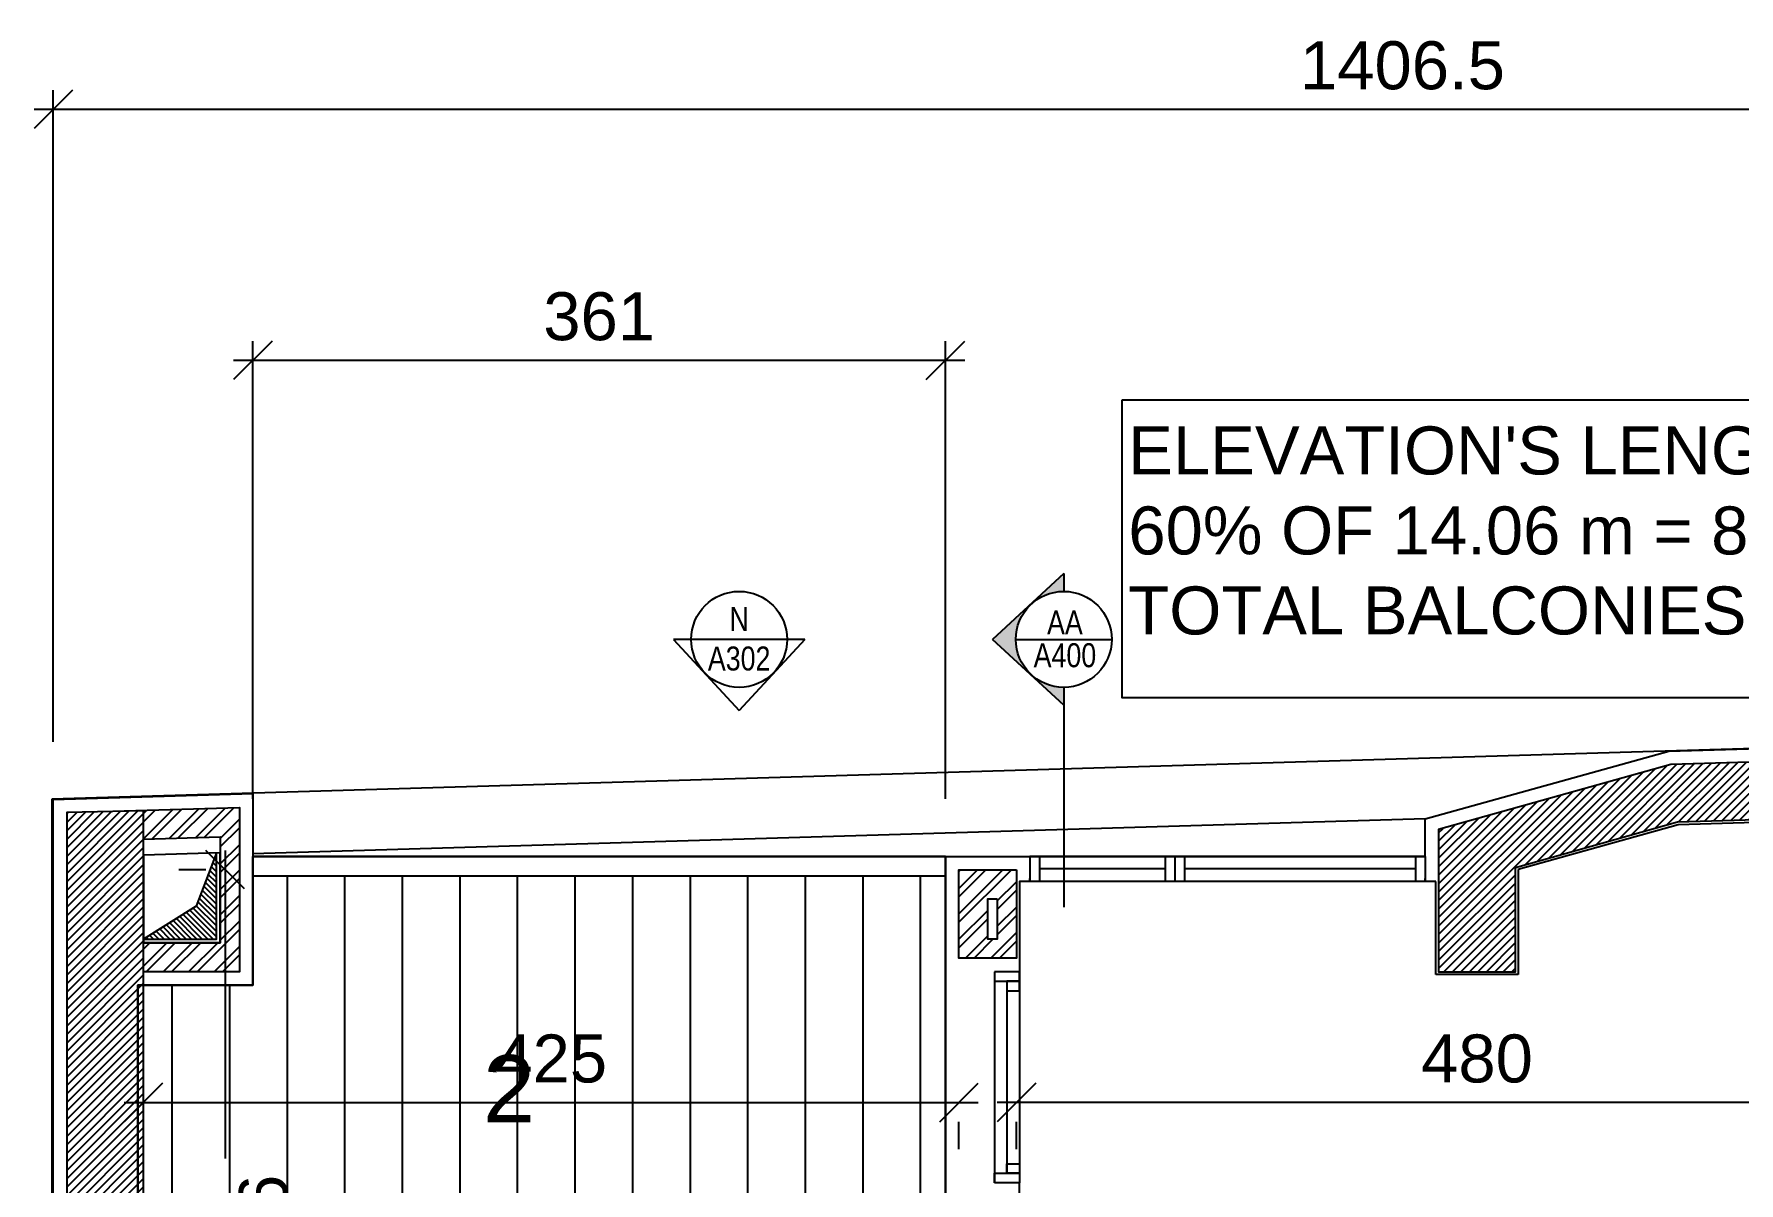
# Model space of a CAD drawing. Extents: x -0.9 to 45.6, y -8.7 to 61.5.
# Drawn here: x -0.09 to 8.79, y 55.3 to 61.28 of the extents above; entities that cross this region are included whole.
import ezdxf
from ezdxf.enums import TextEntityAlignment as Align

# ---------------------------------------------------------------- set-up
doc = ezdxf.new("R2010")
doc.units = 0
doc.header["$MEASUREMENT"] = 0
doc.header["$PDMODE"] = 35
doc.header["$PDSIZE"] = 0.3
doc.layers.get('0').update_dxf_attribs({"linetype": 'CONTINUOUS'})
doc.layers.get('DEFPOINTS').update_dxf_attribs({"linetype": 'CONTINUOUS'})
for name, color, linetype in [('60%', 7, 'CONTINUOUS'), ('A-ALU', 9, 'CONTINUOUS'), ('A-ANNO-ELTAG', 7, 'CONTINUOUS'), ('A-ANNO-SECT-TAG', 7, 'CONTINUOUS'), ('A-AREAS', 6, 'CONTINUOUS'), ('A-AREAS-TXT', 6, 'CONTINUOUS'), ('A-BALUST', 1, 'CONTINUOUS'), ('a-dim', 3, 'CONTINUOUS'), ('A-HATCH-CONC', 8, 'CONTINUOUS'), ('A-HATCH-WALL', 8, 'CONTINUOUS'), ('A-PLASTER', 8, 'CONTINUOUS'), ('A-PROJECTION', 9, 'CONTINUOUS'), ('a-shaft', 251, 'CONTINUOUS'), ('A-TILES', 137, 'CONTINUOUS'), ('A-WALL', 4, 'CONTINUOUS'), ('Parcelle$0$N-PLOT', 5, 'CONTINUOUS'), ('S-2ND-3RD-4-5-6TH$0$A-SHAFT 2-3-4-5-6', 8, 'CONTINUOUS'), ('S-2ND-3RD-4-5-6TH$0$A-STR 2-3-4-5-6', 2, 'CONTINUOUS'), ('S-2ND-3RD-4-5-6TH$0$N-PLOT', 5, 'CONTINUOUS')]:
    doc.layers.add(name, color=color, linetype=linetype)
doc.styles.add('A100-STEXT', font='arial.ttf', dxfattribs={"height": 0.25})
doc.styles.add('BLOCK', font='arial.ttf', dxfattribs={"width": 0.8, "height": 0.25})
doc.styles.add('STYLE1', font='arial.ttf')
doc.dimstyles.new('A100-DIM', dxfattribs={"dimtxt": 0.25, "dimasz": 0.2, "dimexe": 0.1, "dimexo": 0.3, "dimgap": 0.1, "dimtad": 1, "dimlfac": 100, "dimrnd": 0.5, "dimdsep": 46, "dimtxsty": 'A100-STEXT', "dimblk1": 'OBLIQUE', "dimblk2": 'OBLIQUE', "dimsah": 1, "dimcen": -0.05, "dimdle": 0.1, "dimclrd": 15, "dimclre": 15, "dimclrt": 256, "dimadec": 0, "dimazin": 0, "dimtfac": 0.28, "dimtix": 1, "dimtmove": 2, "dimatfit": 3, "dimldrblk": 'OBLIQUE', "dimfxl": 1, "dimtolj": 1, "dimarcsym": 0})
pattern_1 = [(45, (-4e-09, 0.000785), (-0.06629126, 0.06629126), []), (45, (0.04419, 0.000785), (-0.06629126, 0.06629126), [])]

# ---------------------------------------------------------------- blocks, each defined once
blk = doc.blocks.new('_OBLIQUE')
at = {"color": 0, "linetype": 'ByBlock'}
blk.add_line((-0.5, -0.5), (0.5, 0.5), dxfattribs=at)
blk = doc.blocks.new('*D168')
at = {"layer": 'a-dim', "color": 15, "lineweight": -2}
for p, q in [((9.8284, 55.7749), (9.8284, 55.8186)), ((9.9284, 55.7186), (4.9284, 55.7186)), ((5.0284, 55.4749), (5.0284, 55.6186))]:
    blk.add_line(p, q, dxfattribs=at)
at = {"layer": 'DEFPOINTS', "color": 0}
for p in [(5.0284, 55.7749), (5.0284, 55.7186), (9.8284, 55.4749)]:
    blk.add_point(p, dxfattribs=at)
at = {"layer": 'a-dim', "color": 15, "lineweight": -2, "xscale": 0.2, "yscale": 0.2, "zscale": 0.2, "rotation": 180}
blk.add_blockref('_OBLIQUE', (5.0284, 55.7186), dxfattribs=at)
at = {"layer": 'a-dim', "color": 15, "lineweight": -2, "xscale": 0.2, "yscale": 0.2, "zscale": 0.2}
blk.add_blockref('_OBLIQUE', (9.8284, 55.7186), dxfattribs=at)
at = {"layer": 'a-dim', "insert": (7.4284, 55.9462), "char_height": 0.25, "attachment_point": 5, "style": 'A100-STEXT'}
blk.add_mtext('\\A1;480', dxfattribs=at)
blk = doc.blocks.new('SCT_TAG_L')
h = blk.add_hatch(color=256)
h.paths.add_polyline_path([(-0.3708, 0.3425), (0, 0.6851), (0, 0.5925, 0.755389), (-0.1315, 0.1299), (-0.1315, 0.1214)])
h.paths.add_polyline_path([(-0.1315, 0.1214), (-0.1315, 0.1299, 0.139348), (0, 0.0925), (0, 0)])
for p, q in [((0, 0.6851), (-0.3708, 0.3425)), ((0, 0.6851), (0, 0.5925)), ((0, 0), (-0.3708, 0.3425)), ((0, 0.0925), (0, 0)), ((0, 0), (0, -1.0515))]:
    blk.add_line(p, q)
at = {"ltscale": 4}
blk.add_line((-0.25, 0.3425), (0.25, 0.3425), dxfattribs=at)
blk.add_circle((0, 0.3425), 0.25)
at = {"color": 7, "style": 'BLOCK', "width": 0.8}
for tag, p in [('SCT.NO.', (0.0059, 0.4306)), ('DWG', (0.0059, 0.2601))]:
    blk.add_attdef(tag, text='', height=0.125, dxfattribs=at).set_placement(p, align=Align.MIDDLE)
blk = doc.blocks.new('ELTAG_D')
for p, q in [((0.005, 0), (-0.005, 0)), ((0.00685, 0), (0, -0.00742)), ((0.00685, 0), (0.005, 0)), ((-0.00685, 0), (0, -0.00742)), ((-0.005, 0), (-0.00685, 0))]:
    blk.add_line(p, q)
blk.add_circle((0, 0), 0.005)
at = {"color": 7, "style": 'BLOCK', "width": 0.8}
for tag, p in [('ELV.NO.', (0, 0.00213)), ('DWG', (0, -0.00199))]:
    blk.add_attdef(tag, text='', height=0.0025, rotation=0, dxfattribs=at).set_placement(p, align=Align.MIDDLE)
blk = doc.blocks.new('A$C0D575FD1')
at = {"layer": 'A-ANNO-ELTAG', "xscale": 50, "yscale": 50, "zscale": 50}
blk.add_blockref('ELTAG_D', (3.5829, 58.1309), dxfattribs=at).add_auto_attribs({'ELV.NO.': 'N', 'DWG': 'A302'})
at = {"layer": 'A-ANNO-SECT-TAG'}
blk.add_blockref('SCT_TAG_L', (5.2749, 57.7884), dxfattribs=at).add_auto_attribs({'SCT.NO.': 'AA', 'DWG': 'A400'})
blk = doc.blocks.new('A$C45441731')
at = {"layer": 'A-ALU'}
for p, q in [((7.1584, 57), (5.0984, 57)), ((5.0984, 57), (5.0984, 56.87)), ((5.1484, 57), (5.1484, 56.87)), ((5.8034, 57), (5.8034, 56.87)), ((5.8534, 57), (5.8534, 56.87)), ((5.9034, 57), (5.9034, 56.87)), ((7.1084, 57), (7.1084, 56.87)), ((7.1584, 57), (7.1584, 56.87)), ((7.1584, 56.87), (5.0984, 56.87)), ((5.8034, 56.935), (5.1484, 56.935)), ((7.1084, 56.935), (5.9034, 56.935))]:
    blk.add_line(p, q, dxfattribs=at)
blk = doc.blocks.new('A$C37CB01A7')
at = {"layer": 'A-ALU'}
for p, q in [((4.9134, 56.4), (4.9134, 55.3)), ((4.9784, 56.35), (4.9784, 55.35)), ((5.0434, 56.4), (5.0434, 55.3))]:
    blk.add_line(p, q, dxfattribs=at)
for points in [[(4.9134, 56.4), (4.9134, 56.35), (5.0434, 56.35), (5.0434, 56.4)], [(4.9784, 56.35), (4.9784, 56.3), (5.0434, 56.3), (5.0434, 56.35)], [(4.9784, 55.35), (4.9784, 55.4), (5.0434, 55.4), (5.0434, 55.35)], [(4.9134, 55.3), (4.9134, 55.35), (5.0434, 55.35), (5.0434, 55.3)]]:
    blk.add_lwpolyline(points, close=True, dxfattribs=at)
blk.add_blockref('A$C45441731', (0, 0), dxfattribs=at)
blk = doc.blocks.new('*D197')
at = {"layer": 'a-dim', "color": 15, "lineweight": -2}
for p, q in [((0.9041, 57.032), (0.9041, 55.427)), ((0.6619, 56.932), (0.8041, 56.932)), ((0.9041, 53.07), (0.9041, 54.675)), ((0.9469, 53.17), (0.8041, 53.17))]:
    blk.add_line(p, q, dxfattribs=at)
at = {"layer": 'DEFPOINTS', "color": 0}
for p in [(0.9041, 56.932), (0.9619, 56.932), (1.2469, 53.17)]:
    blk.add_point(p, dxfattribs=at)
at = {"layer": 'a-dim', "color": 15, "lineweight": -2, "xscale": 0.2, "yscale": 0.2, "zscale": 0.2}
for p, rotation in [((0.9041, 56.932), 90), ((0.9041, 53.17), 270)]:
    blk.add_blockref('_OBLIQUE', p, dxfattribs=dict(at, rotation=rotation))
at = {"layer": 'a-dim', "insert": (1.1033, 55.051), "char_height": 0.25, "attachment_point": 5, "rotation": 90, "style": 'A100-STEXT'}
blk.add_mtext('\\A1;376', dxfattribs=at)
blk = doc.blocks.new('*D198')
at = {"layer": 'a-dim', "color": 15, "lineweight": -2}
for p, q in [((0.4784, 55.7749), (0.4784, 55.8186)), ((0.3784, 55.7186), (4.8284, 55.7186)), ((4.7284, 55.4749), (4.7284, 55.6186))]:
    blk.add_line(p, q, dxfattribs=at)
at = {"layer": 'DEFPOINTS', "color": 0}
for p in [(4.7284, 55.7749), (4.7284, 55.7186), (0.4784, 55.4749)]:
    blk.add_point(p, dxfattribs=at)
at = {"layer": 'a-dim', "color": 15, "lineweight": -2, "xscale": 0.2, "yscale": 0.2, "zscale": 0.2}
for p, rotation in [((0.4784, 55.7186), 180.0000000037686), ((4.7284, 55.7186), 3.768626519847395e-09)]:
    blk.add_blockref('_OBLIQUE', p, dxfattribs=dict(at, rotation=rotation))
at = {"layer": 'a-dim', "insert": (2.6034, 55.9462), "char_height": 0.25, "attachment_point": 5, "rotation": 0, "style": 'A100-STEXT'}
blk.add_mtext('\\A1;425', dxfattribs=at)
blk = doc.blocks.new('*D273')
at = {"layer": '60%', "color": 15, "lineweight": -2}
for p, q in [((1.0484, 57.3), (1.0484, 59.6848)), ((4.6584, 57.3), (4.6584, 59.6848)), ((0.9484, 59.5848), (4.7584, 59.5848))]:
    blk.add_line(p, q, dxfattribs=at)
at = {"layer": 'DEFPOINTS', "color": 0}
for p in [(4.6584, 59.5848), (1.0484, 57), (4.6584, 57)]:
    blk.add_point(p, dxfattribs=at)
at = {"layer": '60%', "color": 15, "lineweight": -2, "xscale": 0.2, "yscale": 0.2, "zscale": 0.2, "rotation": 180}
blk.add_blockref('_OBLIQUE', (1.0484, 59.5848), dxfattribs=at)
at = {"layer": '60%', "color": 15, "lineweight": -2, "xscale": 0.2, "yscale": 0.2, "zscale": 0.2}
blk.add_blockref('_OBLIQUE', (4.6584, 59.5848), dxfattribs=at)
at = {"layer": '60%', "insert": (2.8534, 59.8125), "char_height": 0.25, "attachment_point": 5, "style": 'A100-STEXT'}
blk.add_mtext('\\A1;361', dxfattribs=at)
blk = doc.blocks.new('*D275')
at = {"layer": '60%', "color": 15, "lineweight": -2}
for p, q in [((0.0084, 57.5967), (0.0084, 60.9919)), ((14.0715, 57.5967), (14.0715, 60.9919)), ((-0.0916, 60.8919), (14.1715, 60.8919))]:
    blk.add_line(p, q, dxfattribs=at)
at = {"layer": 'DEFPOINTS', "color": 0}
for p in [(14.0715, 60.8919), (0.0084, 57.2967), (14.0715, 57.2967)]:
    blk.add_point(p, dxfattribs=at)
at = {"layer": '60%', "color": 15, "lineweight": -2, "xscale": 0.2, "yscale": 0.2, "zscale": 0.2, "rotation": 180}
blk.add_blockref('_OBLIQUE', (0.0084, 60.8919), dxfattribs=at)
at = {"layer": '60%', "color": 15, "lineweight": -2, "xscale": 0.2, "yscale": 0.2, "zscale": 0.2}
blk.add_blockref('_OBLIQUE', (14.0715, 60.8919), dxfattribs=at)
at = {"layer": '60%', "insert": (7.0399, 61.1196), "char_height": 0.25, "attachment_point": 5, "style": 'A100-STEXT'}
blk.add_mtext('\\A1;1406.5', dxfattribs=at)

msp = doc.modelspace()

# ---------------------------------------------------------------- hatches: boundary and pattern name
at = {"layer": 'A-HATCH-CONC'}
h = msp.add_hatch(dxfattribs=at)
h.set_pattern_fill('ANSI31', color=256, scale=0.25, style=0)
h.paths.add_polyline_path([(10.12837, 57.52936), (8.439, 57.47908), (7.22837, 57.14025), (7.22837, 56.4), (7.62837, 56.4), (7.62837, 56.94336), (8.47393, 57.18001), (9.82837, 57.22032), (9.82837, 56.4), (10.12837, 56.4)])
h = msp.add_hatch(dxfattribs=at)
h.set_pattern_fill('ANSI31', color=256, scale=0.25, style=0)
h.paths.add_polyline_path([(0.47837, 57.23771), (0.07837, 57.22878), (0.07837, 42), (0.47837, 42)])
at = {"layer": 'A-HATCH-WALL'}
h = msp.add_hatch(dxfattribs=at)
h.set_pattern_fill('ANSI32', color=256, scale=0.25, style=0)
h.set_pattern_definition(pattern_1)
h.paths.add_polyline_path([(0.97837, 57.25635), (0.47837, 57.24147), (0.47837, 57.09141), (0.87837, 57.10331), (0.87837, 56.55078), (0.47837, 56.55078), (0.47837, 56.40078), (0.97837, 56.40078)])
h = msp.add_hatch(dxfattribs=at)
h.set_pattern_fill('ANSI32', color=256, scale=0.25, style=0)
h.set_pattern_definition(pattern_1)
h.paths.add_polyline_path([(5.02837, 56.93078), (4.72837, 56.93078), (4.72837, 56.47078), (5.02837, 56.47078)])
h.paths.add_polyline_path([(4.87837, 56.57078), (4.87837, 56.78078), (4.92837, 56.78078), (4.92837, 56.57078)], flags=16)
at = {"layer": 'a-shaft'}
h = msp.add_hatch(dxfattribs=at)
h.set_pattern_fill('_USER,_O', color=256, scale=0.02, angle=315, pattern_type=0)
h.set_pattern_definition([(315, (-338376.396732, -23743.371716), (0.0141421356237, 0.0141421356237), [])])
h.paths.add_polyline_path([(0.85837, 57.01889), (0.85814, 57.01888), (0.75319, 56.7407), (0.47837, 56.57), (0.85837, 56.57)])
at = {"layer": 'A-TILES'}
h = msp.add_hatch(dxfattribs=at)
h.set_pattern_fill('_USER', color=256, scale=0.3, angle=90, style=0, pattern_type=0)
h.set_pattern_definition([(90, (11.72837, 18.2), (-0.3, 2e-17), [])])
h.paths.add_polyline_path([(4.65837, 56.4), (2.38486, 56.4), (4.65837, 54.57164)])
h.paths.add_polyline_path([(4.65837, 56.4), (4.65837, 56.9), (1.76313, 56.9), (2.38486, 56.4)])
h.paths.add_polyline_path([(2.38486, 56.4), (1.76313, 56.9), (1.04837, 56.9), (1.04837, 56.4)])
h.paths.add_polyline_path([(1.04837, 56.4), (1.04837, 56.33), (0.44837, 56.33), (0.44837, 53.17), (4.65837, 53.17), (4.65837, 54.57164), (2.38486, 56.4)])

# ---------------------------------------------------------------- linework, layer by layer
at = {"layer": '60%'}
msp.add_lwpolyline([(5.57875, 59.37868), (11.04174, 59.37868), (11.04174, 57.82578), (5.57875, 57.82578)], close=True, dxfattribs=at)
at = {"layer": 'A-ALU'}
msp.add_line((4.65837, 56.4), (4.65837, 55.3), dxfattribs=at)
at = {"layer": 'A-AREAS'}
for points in [[(7.15837, 57.19604), (8.42837, 57.54879), (10.19837, 57.6015), (10.19837, 53.17), (12.2369, 53.17), (15.96124, 57.80109), (26.20083, 49.5664)], [(18.69876, 41.22713), (17.55324, 42.14836), (17.36523, 41.91458), (14.74689, 44.02026), (14.57768, 43.80986), (14.39249, 43.95879), (13.63258, 43.03), (12.29837, 43.03), (12.29837, 41.93), (4.65837, 41.93), (4.65837, 43.43), (0.44837, 43.43), (0.44837, 41.93), (0.00837, 41.93), (0.00837, 57.29673), (1.04837, 57.32768), (1.04837, 56.33), (0.44837, 56.33), (0.44837, 53.17), (4.65837, 53.17), (4.65837, 57), (7.15837, 57), (7.15837, 57.19604)]]:
    msp.add_lwpolyline(points, dxfattribs=at)
msp.add_lwpolyline([(0.44837, 53.17), (0.44837, 56.33), (1.04837, 56.33), (1.04837, 57), (4.65837, 57), (4.65837, 53.17)], close=True, dxfattribs=at)
at = {"layer": 'A-BALUST'}
msp.add_lwpolyline([(1.04837, 56.9), (4.65837, 56.9), (4.65837, 57), (1.04837, 57)], close=True, dxfattribs=at)
at = {"layer": 'A-PLASTER'}
for p, q in [((8.47621, 57.16507), (7.64337, 56.93198)), ((9.81337, 57.20487), (8.47621, 57.16507)), ((5.09837, 56.87), (5.09837, 56.885)), ((7.15837, 56.87), (7.15837, 56.885)), ((7.21337, 56.87), (7.15837, 56.87)), ((7.21337, 56.385), (7.21337, 56.87)), ((7.64337, 56.93198), (7.64337, 56.385)), ((7.64337, 56.385), (7.21337, 56.385))]:
    msp.add_line(p, q, dxfattribs=at)
for points in [[(5.09837, 56.87), (5.04337, 56.87), (5.04337, 56.4)], [(8.77837, 49.565), (8.04337, 49.565), (8.04337, 51.735), (8.64337, 51.735), (8.64337, 51.915), (5.04337, 51.915), (5.04337, 55.3)]]:
    msp.add_lwpolyline(points, dxfattribs=at)
at = {"layer": 'A-PROJECTION'}
msp.add_line((7.15837, 57.19604), (1.04881, 57.01399), dxfattribs=at)
at = {"layer": 'a-shaft'}
msp.add_lwpolyline([(0.47837, 56.57), (0.85837, 56.57), (0.85837, 57.01948), (0.75319, 56.7407), (0.47837, 56.57)], dxfattribs=at)
at = {"layer": 'A-WALL'}
for points in [[(0.37837, 57.23771), (0.97837, 57.25557), (0.97837, 56.4), (0.47837, 56.4)], [(0.47837, 57.09062), (0.87837, 57.10253), (0.87837, 56.55), (0.47837, 56.55)]]:
    msp.add_lwpolyline(points, dxfattribs=at)
for points in [[(5.02837, 56.93), (5.02837, 56.47), (4.72837, 56.47), (4.72837, 56.93)], [(4.92837, 56.78), (4.92837, 56.57), (4.87837, 56.57), (4.87837, 56.78)]]:
    msp.add_lwpolyline(points, close=True, dxfattribs=at)
at = {"layer": 'Parcelle$0$N-PLOT'}
msp.add_lwpolyline([(0, 0), (38.90837, 0, 0.4142136), (41.90837, 3), (41.90837, 55.45463, 0.4229554), (38.81912, 58.4533), (0, 57.29794)], format="xyb", close=True, dxfattribs=at)
at = {"layer": 'S-2ND-3RD-4-5-6TH$0$A-SHAFT 2-3-4-5-6'}
msp.add_lwpolyline([(0.47837, 56.55), (0.87837, 56.55), (0.87837, 57.01948), (0.47837, 57.00758)], close=True, dxfattribs=at)
at = {"layer": 'S-2ND-3RD-4-5-6TH$0$A-STR 2-3-4-5-6'}
for points in [[(10.12837, 57.52936), (8.439, 57.47908), (7.22837, 57.14025), (7.22837, 56.4), (7.62837, 56.4), (7.62837, 56.94336), (8.47393, 57.18001), (9.82837, 57.22032), (9.82837, 56.4), (10.12837, 56.4)], [(0.07837, 42), (0.47837, 42), (0.47837, 57.23771), (0.07837, 57.22878)]]:
    msp.add_lwpolyline(points, close=True, dxfattribs=at)
at = {"layer": 'S-2ND-3RD-4-5-6TH$0$N-PLOT'}
msp.add_lwpolyline([(0, 0), (38.90837, 0, 0.4142136), (41.90837, 3), (41.90837, 55.45463, 0.4229554), (38.81912, 58.4533), (0, 57.29794)], format="xyb", close=True, dxfattribs=at)

# ---------------------------------------------------------------- block references
at = {"layer": 'A-ALU'}
msp.add_blockref('A$C37CB01A7', (0, 0), dxfattribs=at)
at = {"layer": 'A-ANNO-SECT-TAG'}
msp.add_blockref('A$C0D575FD1', (0, 0), dxfattribs=at)

# ---------------------------------------------------------------- texts
at = {"layer": '60%', "insert": (5.6112, 59.24008), "char_height": 0.5, "width": 8.6831907, "attachment_point": 1, "style": 'STYLE1'}
msp.add_mtext("{\\H0.5x;ELEVATION'S LENGTH = 14.06 m\\P60% OF 14.06 m = 8.44 m\\PTOTAL BALCONIES = 7.48 m}", dxfattribs=at)
at = {"layer": 'A-AREAS-TXT', "style": 'A100-STEXT'}
msp.add_text('2', height=0.35, dxfattribs=at).set_placement((2.38399, 55.61556), align=Align.CENTER)

# ---------------------------------------------------------------- dimensions: what is measured, and where the dimension line sits
at = {"layer": '60%'}
for base, p1, p2, picture, middle in [((14.07151, 60.89193), (0.00837, 57.29673), (14.07151, 57.29673), '*D275', (7.03994, 61.11958)), ((4.65837, 59.58481), (1.04837, 57), (4.65837, 57), '*D273', (2.85337, 59.81253))]:
    dim = msp.add_linear_dim(base=base, p1=p1, p2=p2, dimstyle='A100-DIM', dxfattribs=at)
    dim.commit()
    dim.dimension.update_dxf_attribs({"geometry": picture, "text_midpoint": middle})
at = {"layer": 'a-dim'}
dim = msp.add_linear_dim(base=(0.90412, 56.93198), p1=(1.24688, 53.17), p2=(0.96188, 56.93198), angle=90, dimstyle='A100-DIM', dxfattribs=at)
dim.commit()
dim.dimension.update_dxf_attribs({"geometry": '*D197', "text_midpoint": (1.10326, 55.05099), "dimtype": 160})
dim = msp.add_linear_dim(base=(4.72837, 55.7186), p1=(0.47837, 55.47494), p2=(4.72837, 55.77494), angle=180, dimstyle='A100-DIM', dxfattribs=at)
dim.commit()
dim.dimension.update_dxf_attribs({"geometry": '*D198', "text_midpoint": (2.60337, 55.94624)})
dim = msp.add_linear_dim(base=(5.02837, 55.7186), p1=(9.82837, 55.47494), p2=(5.02837, 55.77494), dimstyle='A100-DIM', dxfattribs=at)
dim.commit()
dim.dimension.update_dxf_attribs({"geometry": '*D168', "text_midpoint": (7.42837, 55.94624)})

doc.saveas('drawing.dxf')
